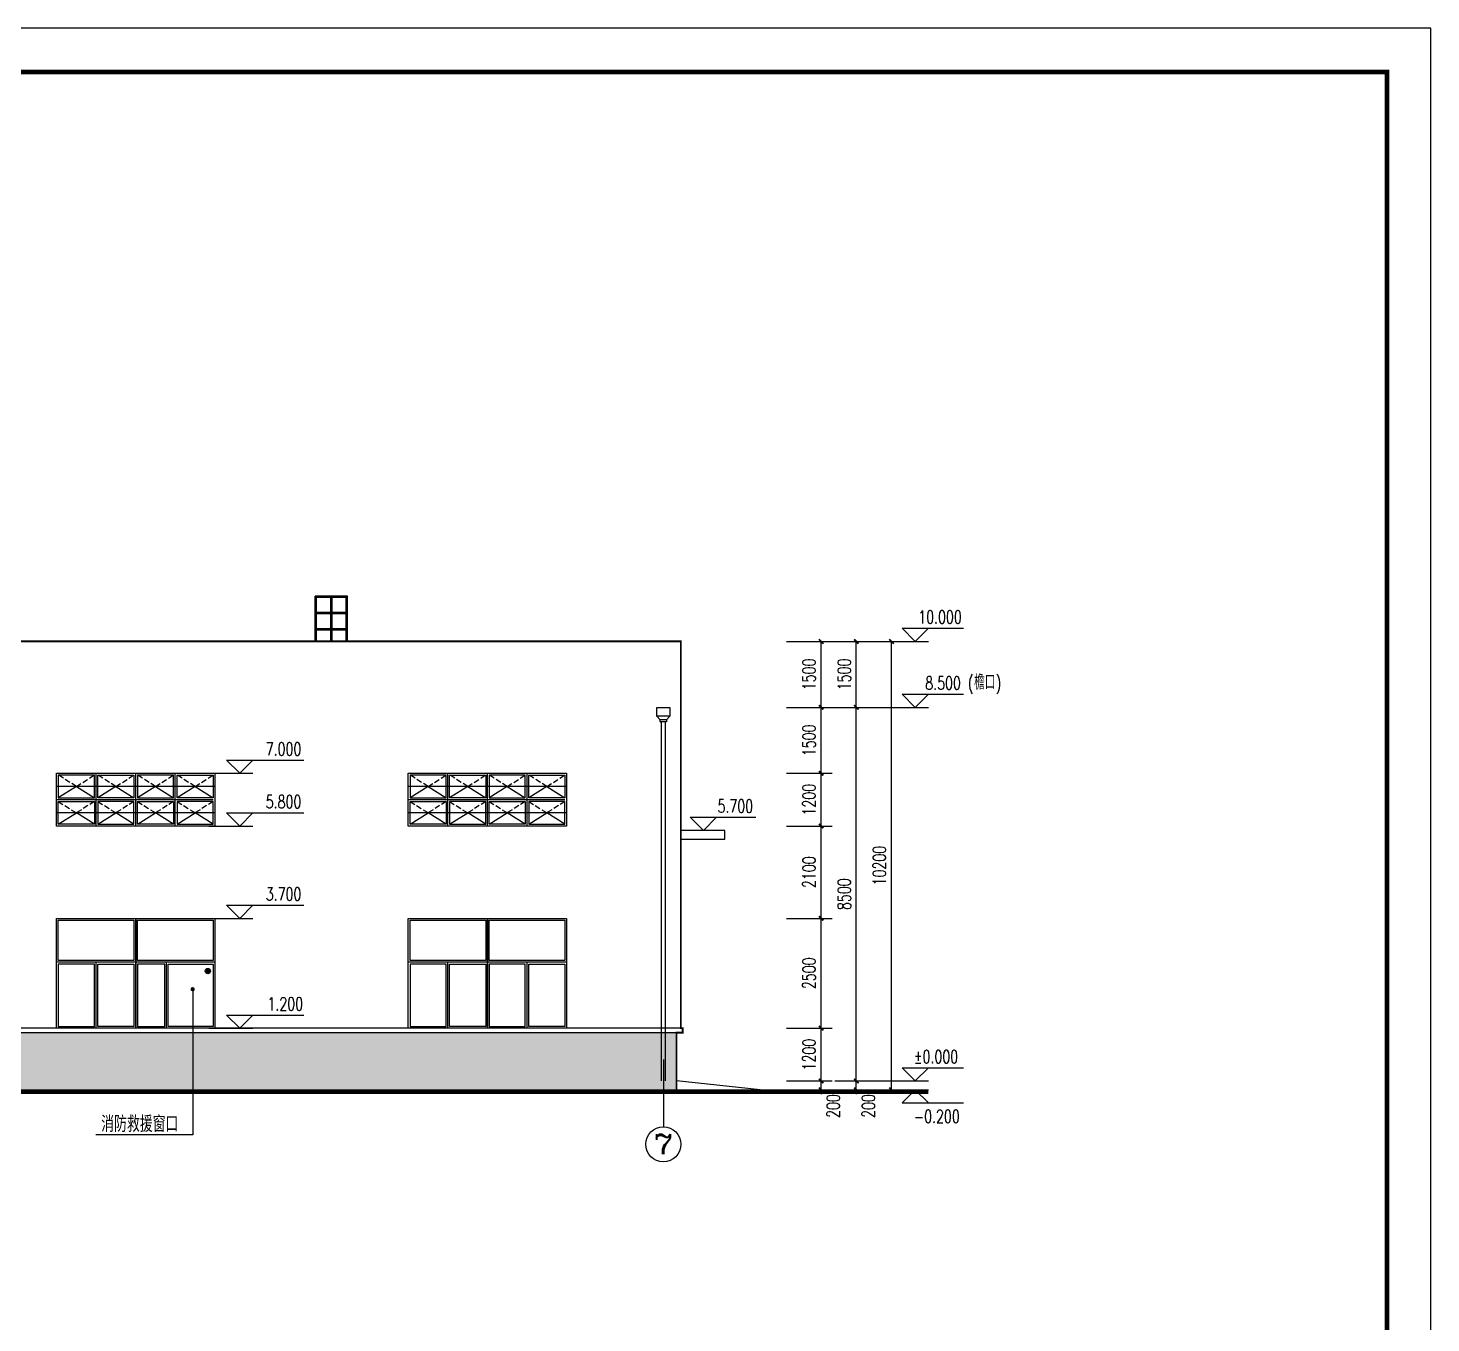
# Model space of a CAD drawing. Extents: x 4414382 to 4540065, y -615151 to -235742.
# Drawn here: x 4500157 to 4532062, y -518707 to -489244 of the extents above; entities that cross this region are included whole.
import ezdxf
from ezdxf.enums import TextEntityAlignment as Align

# ---------------------------------------------------------------- set-up
doc = ezdxf.new("R2010")
doc.units = 0
doc.header["$LTSCALE"] = 1000
doc.header["$MEASUREMENT"] = 0
doc.linetypes.add('DASH', pattern=[0.35, 0.25, -0.1])
doc.layers.get('0').update_dxf_attribs({"linetype": 'CONTINUOUS'})
doc.layers.get('Defpoints').update_dxf_attribs({"linetype": 'CONTINUOUS'})
doc.layers.add('_0', color=7, linetype='CONTINUOUS', lineweight=25)
for name, color, linetype in [('AXIS', 3, 'CONTINUOUS'), ('AXIS_TEXT', 7, 'CONTINUOUS'), ('DIM_ELEV', 3, 'CONTINUOUS'), ('DIM_LEAD', 3, 'CONTINUOUS'), ('E_STRM', 7, 'CONTINUOUS'), ('PUB_DIM', 3, 'CONTINUOUS'), ('PUB_HATCH', 8, 'CONTINUOUS'), ('PUB_TEXT', 7, 'CONTINUOUS'), ('PUB_TITLE', 4, 'CONTINUOUS'), ('WINDOW', 4, 'CONTINUOUS'), ('填充', 251, 'CONTINUOUS'), ('爬梯', 8, 'CONTINUOUS')]:
    doc.layers.add(name, color=color, linetype=linetype)
doc.styles.add('_HZTXT', font='txt.shx', dxfattribs={"width": 0.8, "bigfont": 'HZTXT.shx'})
doc.styles.add('_TCH_AXIS', font='COMPLEX', dxfattribs={"bigfont": 'GBCBIG'})
doc.styles.add('_TCH_DIM', font='SIMPLEX', dxfattribs={"bigfont": 'GBCBIG'})
doc.styles.add('_TCH_DIM_T3', font='SIMPLEX', dxfattribs={"width": 0.705882, "bigfont": 'GBCBIG'})
doc.dimstyles.new('_TCH_ARCH&&100', dxfattribs={"dimtxt": 297.5, "dimasz": 100, "dimexe": 250, "dimexo": 300, "dimgap": 126.25, "dimtad": 1, "dimdec": 0, "dimzin": 0, "dimdsep": 46, "dimtxsty": '_TCH_DIM_T3', "dimblk": 'ARCHTICK', "dimcen": 0.09, "dimclrt": 7, "dimazin": 2, "dimtfac": 1, "dimtdec": 0, "dimtix": 1, "dimtmove": 2, "dimatfit": 3, "dimfxl": 0, "dimtolj": 1, "dimtzin": 0, "dimarcsym": 0})

# ---------------------------------------------------------------- blocks, each defined once
blk = doc.blocks.new('_ArchTick')
at = {"color": 0, "linetype": 'ByBlock', "const_width": 0.4}
blk.add_lwpolyline([(-0.5, -0.5), (0.5, 0.5)], dxfattribs=at)
blk = doc.blocks.new('*D143')
at = {"layer": 'Defpoints', "color": 0}
for p in [(4517107, -503201), (4518194, -503201), (4517107, -504701)]:
    blk.add_point(p, dxfattribs=at)
at = {"layer": 'PUB_DIM', "color": 0, "lineweight": -2}
for p, q in [((4517407, -503201), (4518444, -503201)), ((4518194, -504701), (4518194, -503201)), ((4517407, -504701), (4518444, -504701))]:
    blk.add_line(p, q, dxfattribs=at)
at = {"layer": 'PUB_DIM', "color": 0, "lineweight": -2, "xscale": 100, "yscale": 100, "zscale": 100}
for p, rotation in [((4518194, -503201), 90), ((4518194, -504701), 270)]:
    blk.add_blockref('_ArchTick', p, dxfattribs=dict(at, rotation=rotation))
at = {"layer": 'PUB_DIM', "color": 7, "insert": (4517919, -503951), "char_height": 297.5, "attachment_point": 5, "rotation": 90, "style": '_TCH_DIM_T3'}
blk.add_mtext('\\A1;1500', dxfattribs=at)
blk = doc.blocks.new('*D144')
at = {"layer": 'Defpoints', "color": 0}
for p in [(4517107, -504701), (4518194, -504701), (4517107, -506201)]:
    blk.add_point(p, dxfattribs=at)
at = {"layer": 'PUB_DIM', "color": 0, "lineweight": -2}
for p, q in [((4517407, -504701), (4518444, -504701)), ((4518194, -506201), (4518194, -504701)), ((4517407, -506201), (4518444, -506201))]:
    blk.add_line(p, q, dxfattribs=at)
at = {"layer": 'PUB_DIM', "color": 0, "lineweight": -2, "xscale": 100, "yscale": 100, "zscale": 100}
for p, rotation in [((4518194, -504701), 90), ((4518194, -506201), 270)]:
    blk.add_blockref('_ArchTick', p, dxfattribs=dict(at, rotation=rotation))
at = {"layer": 'PUB_DIM', "color": 7, "insert": (4517919, -505451), "char_height": 297.5, "attachment_point": 5, "rotation": 90, "style": '_TCH_DIM_T3'}
blk.add_mtext('\\A1;1500', dxfattribs=at)
blk = doc.blocks.new('*D145')
at = {"layer": 'Defpoints', "color": 0}
for p in [(4517107, -506201), (4518194, -506201), (4517107, -507401)]:
    blk.add_point(p, dxfattribs=at)
at = {"layer": 'PUB_DIM', "color": 0, "lineweight": -2}
for p, q in [((4517407, -506201), (4518444, -506201)), ((4518194, -507401), (4518194, -506201)), ((4517407, -507401), (4518444, -507401))]:
    blk.add_line(p, q, dxfattribs=at)
at = {"layer": 'PUB_DIM', "color": 0, "lineweight": -2, "xscale": 100, "yscale": 100, "zscale": 100}
for p, rotation in [((4518194, -506201), 90), ((4518194, -507401), 270)]:
    blk.add_blockref('_ArchTick', p, dxfattribs=dict(at, rotation=rotation))
at = {"layer": 'PUB_DIM', "color": 7, "insert": (4517919, -506801), "char_height": 297.5, "attachment_point": 5, "rotation": 90, "style": '_TCH_DIM_T3'}
blk.add_mtext('\\A1;1200', dxfattribs=at)
blk = doc.blocks.new('*D146')
at = {"layer": 'Defpoints', "color": 0}
for p in [(4517107, -507401), (4518194, -507401), (4517107, -509501)]:
    blk.add_point(p, dxfattribs=at)
at = {"layer": 'PUB_DIM', "color": 0, "lineweight": -2}
for p, q in [((4517407, -507401), (4518444, -507401)), ((4518194, -509501), (4518194, -507401)), ((4517407, -509501), (4518444, -509501))]:
    blk.add_line(p, q, dxfattribs=at)
at = {"layer": 'PUB_DIM', "color": 0, "lineweight": -2, "xscale": 100, "yscale": 100, "zscale": 100}
for p, rotation in [((4518194, -507401), 90), ((4518194, -509501), 270)]:
    blk.add_blockref('_ArchTick', p, dxfattribs=dict(at, rotation=rotation))
at = {"layer": 'PUB_DIM', "color": 7, "insert": (4517919, -508451), "char_height": 297.5, "attachment_point": 5, "rotation": 90, "style": '_TCH_DIM_T3'}
blk.add_mtext('\\A1;2100', dxfattribs=at)
blk = doc.blocks.new('*D147')
at = {"layer": 'Defpoints', "color": 0}
for p in [(4517107, -509501), (4518194, -509501), (4517107, -512001)]:
    blk.add_point(p, dxfattribs=at)
at = {"layer": 'PUB_DIM', "color": 0, "lineweight": -2}
for p, q in [((4517407, -509501), (4518444, -509501)), ((4518194, -512001), (4518194, -509501)), ((4517407, -512001), (4518444, -512001))]:
    blk.add_line(p, q, dxfattribs=at)
at = {"layer": 'PUB_DIM', "color": 0, "lineweight": -2, "xscale": 100, "yscale": 100, "zscale": 100}
for p, rotation in [((4518194, -509501), 90), ((4518194, -512001), 270)]:
    blk.add_blockref('_ArchTick', p, dxfattribs=dict(at, rotation=rotation))
at = {"layer": 'PUB_DIM', "color": 7, "insert": (4517919, -510751), "char_height": 297.5, "attachment_point": 5, "rotation": 90, "style": '_TCH_DIM_T3'}
blk.add_mtext('\\A1;2500', dxfattribs=at)
blk = doc.blocks.new('*D148')
at = {"layer": 'Defpoints', "color": 0}
for p in [(4517107, -512001), (4518194, -512001), (4517107, -513201)]:
    blk.add_point(p, dxfattribs=at)
at = {"layer": 'PUB_DIM', "color": 0, "lineweight": -2}
for p, q in [((4517407, -512001), (4518444, -512001)), ((4518194, -513201), (4518194, -512001)), ((4517407, -513201), (4518444, -513201))]:
    blk.add_line(p, q, dxfattribs=at)
at = {"layer": 'PUB_DIM', "color": 0, "lineweight": -2, "xscale": 100, "yscale": 100, "zscale": 100}
for p, rotation in [((4518194, -512001), 90), ((4518194, -513201), 270)]:
    blk.add_blockref('_ArchTick', p, dxfattribs=dict(at, rotation=rotation))
at = {"layer": 'PUB_DIM', "color": 7, "insert": (4517919, -512601), "char_height": 297.5, "attachment_point": 5, "rotation": 90, "style": '_TCH_DIM_T3'}
blk.add_mtext('\\A1;1200', dxfattribs=at)
blk = doc.blocks.new('*D149')
at = {"layer": 'Defpoints', "color": 0}
for p in [(4517107, -513201), (4518194, -513201), (4517107, -513401)]:
    blk.add_point(p, dxfattribs=at)
at = {"layer": 'PUB_DIM', "color": 0, "lineweight": -2}
for p, q in [((4517407, -513201), (4518444, -513201)), ((4518194, -513201), (4518194, -513101)), ((4518194, -513401), (4518194, -513201)), ((4517407, -513401), (4518444, -513401)), ((4518194, -513401), (4518194, -513501))]:
    blk.add_line(p, q, dxfattribs=at)
at = {"layer": 'PUB_DIM', "color": 0, "lineweight": -2, "xscale": 100, "yscale": 100, "zscale": 100}
for p, rotation in [((4518194, -513201), 270), ((4518194, -513401), 90)]:
    blk.add_blockref('_ArchTick', p, dxfattribs=dict(at, rotation=rotation))
at = {"layer": 'PUB_DIM', "color": 7, "insert": (4518469, -513771), "char_height": 297.5, "attachment_point": 5, "rotation": 90, "style": '_TCH_DIM_T3'}
blk.add_mtext('\\A1;200', dxfattribs=at)
blk = doc.blocks.new('*D150')
at = {"layer": 'Defpoints', "color": 0}
for p in [(4518207, -503201), (4519794, -503201), (4518207, -513401)]:
    blk.add_point(p, dxfattribs=at)
at = {"layer": 'PUB_DIM', "color": 0, "lineweight": -2}
for p, q in [((4518507, -503201), (4520044, -503201)), ((4519794, -513401), (4519794, -503201)), ((4518507, -513401), (4520044, -513401))]:
    blk.add_line(p, q, dxfattribs=at)
at = {"layer": 'PUB_DIM', "color": 0, "lineweight": -2, "xscale": 100, "yscale": 100, "zscale": 100}
for p, rotation in [((4519794, -503201), 90), ((4519794, -513401), 270)]:
    blk.add_blockref('_ArchTick', p, dxfattribs=dict(at, rotation=rotation))
at = {"layer": 'PUB_DIM', "color": 7, "insert": (4519519, -508301), "char_height": 297.5, "attachment_point": 5, "rotation": 90, "style": '_TCH_DIM_T3'}
blk.add_mtext('\\A1;10200', dxfattribs=at)
blk = doc.blocks.new('*D151')
at = {"layer": 'Defpoints', "color": 0}
for p in [(4518207, -503201), (4518994, -503201), (4518207, -504701)]:
    blk.add_point(p, dxfattribs=at)
at = {"layer": 'PUB_DIM', "color": 0, "lineweight": -2}
for p, q in [((4518507, -503201), (4519244, -503201)), ((4518994, -504701), (4518994, -503201)), ((4518507, -504701), (4519244, -504701))]:
    blk.add_line(p, q, dxfattribs=at)
at = {"layer": 'PUB_DIM', "color": 0, "lineweight": -2, "xscale": 100, "yscale": 100, "zscale": 100}
for p, rotation in [((4518994, -503201), 90), ((4518994, -504701), 270)]:
    blk.add_blockref('_ArchTick', p, dxfattribs=dict(at, rotation=rotation))
at = {"layer": 'PUB_DIM', "color": 7, "insert": (4518719, -503951), "char_height": 297.5, "attachment_point": 5, "rotation": 90, "style": '_TCH_DIM_T3'}
blk.add_mtext('\\A1;1500', dxfattribs=at)
blk = doc.blocks.new('*D152')
at = {"layer": 'Defpoints', "color": 0}
for p in [(4518207, -504701), (4518994, -504701), (4518207, -513201)]:
    blk.add_point(p, dxfattribs=at)
at = {"layer": 'PUB_DIM', "color": 0, "lineweight": -2}
for p, q in [((4518507, -504701), (4519244, -504701)), ((4518994, -513201), (4518994, -504701)), ((4518507, -513201), (4519244, -513201))]:
    blk.add_line(p, q, dxfattribs=at)
at = {"layer": 'PUB_DIM', "color": 0, "lineweight": -2, "xscale": 100, "yscale": 100, "zscale": 100}
for p, rotation in [((4518994, -504701), 90), ((4518994, -513201), 270)]:
    blk.add_blockref('_ArchTick', p, dxfattribs=dict(at, rotation=rotation))
at = {"layer": 'PUB_DIM', "color": 7, "insert": (4518719, -508951), "char_height": 297.5, "attachment_point": 5, "rotation": 90, "style": '_TCH_DIM_T3'}
blk.add_mtext('\\A1;8500', dxfattribs=at)
blk = doc.blocks.new('*D153')
at = {"layer": 'Defpoints', "color": 0}
for p in [(4518207, -513201), (4518994, -513201), (4518207, -513401)]:
    blk.add_point(p, dxfattribs=at)
at = {"layer": 'PUB_DIM', "color": 0, "lineweight": -2}
for p, q in [((4518507, -513201), (4519244, -513201)), ((4518994, -513201), (4518994, -513101)), ((4518994, -513401), (4518994, -513201)), ((4518507, -513401), (4519244, -513401)), ((4518994, -513401), (4518994, -513501))]:
    blk.add_line(p, q, dxfattribs=at)
at = {"layer": 'PUB_DIM', "color": 0, "lineweight": -2, "xscale": 100, "yscale": 100, "zscale": 100}
for p, rotation in [((4518994, -513201), 270), ((4518994, -513401), 90)]:
    blk.add_blockref('_ArchTick', p, dxfattribs=dict(at, rotation=rotation))
at = {"layer": 'PUB_DIM', "color": 7, "insert": (4519269, -513771), "char_height": 297.5, "attachment_point": 5, "rotation": 90, "style": '_TCH_DIM_T3'}
blk.add_mtext('\\A1;200', dxfattribs=at)
blk = doc.blocks.new('_RAINH')
blk.add_lwpolyline([(-150, 0), (-150, -200), (150, -200), (150, 0)], close=True)
for points in [[(-150, -200), (-75, -280), (75, -280), (150, -200)], [(-75, -280), (-75, -330), (75, -330), (75, -280)]]:
    blk.add_lwpolyline(points)
blk = doc.blocks.new('C-3015')
at = {"layer": 'PUB_HATCH'}
for p, q in [((736837, 126065), (733237, 126065)), ((733687, 126065), (733277, 125805)), ((733687, 126065), (734097, 125805)), ((734587, 126065), (734177, 125805)), ((734587, 126065), (734997, 125805)), ((735487, 126065), (735077, 125805)), ((735487, 126065), (735897, 125805)), ((736387, 126065), (735977, 125805)), ((736387, 126065), (736797, 125805)), ((736837, 125465), (733237, 125465)), ((733277, 125205), (733687, 125465)), ((734097, 125205), (733687, 125465)), ((734177, 125205), (734587, 125465)), ((734997, 125205), (734587, 125465)), ((735077, 125205), (735487, 125465)), ((735897, 125205), (735487, 125465)), ((735977, 125205), (736387, 125465)), ((736797, 125205), (736387, 125465))]:
    blk.add_line(p, q, dxfattribs=at)
at = {"layer": 'PUB_HATCH', "linetype": 'DASH', "ltscale": 0.5}
for p, q in [((733687, 126065), (733277, 126325)), ((733687, 126065), (734097, 126325)), ((734587, 126065), (734177, 126325)), ((734587, 126065), (734997, 126325)), ((735487, 126065), (735077, 126325)), ((735487, 126065), (735897, 126325)), ((736387, 126065), (735977, 126325)), ((736387, 126065), (736797, 126325)), ((733277, 125725), (733687, 125465)), ((734097, 125725), (733687, 125465)), ((734177, 125725), (734587, 125465)), ((734997, 125725), (734587, 125465)), ((735077, 125725), (735487, 125465)), ((735897, 125725), (735487, 125465)), ((735977, 125725), (736387, 125465)), ((736797, 125725), (736387, 125465))]:
    blk.add_line(p, q, dxfattribs=at)
at = {"layer": 'WINDOW', "color": 160}
for p, q in [((734137, 125165), (734137, 126365)), ((735037, 125165), (735037, 126365)), ((735937, 125165), (735937, 126365)), ((736797, 125765), (733237, 125765))]:
    blk.add_line(p, q, dxfattribs=at)
for points in [[(733237, 126365), (736837, 126365), (736837, 125165), (733237, 125165)], [(734097, 126325), (733277, 126325), (733277, 125805), (734097, 125805)], [(734177, 126325), (734997, 126325), (734997, 125805), (734177, 125805)], [(735897, 126325), (735077, 126325), (735077, 125805), (735897, 125805)], [(735977, 126325), (736797, 126325), (736797, 125805), (735977, 125805)], [(734097, 125205), (733277, 125205), (733277, 125725), (734097, 125725)], [(734177, 125205), (734997, 125205), (734997, 125725), (734177, 125725)], [(735897, 125205), (735077, 125205), (735077, 125725), (735897, 125725)], [(735977, 125205), (736797, 125205), (736797, 125725), (735977, 125725)]]:
    blk.add_lwpolyline(points, close=True, dxfattribs=at)

msp = doc.modelspace()

# ---------------------------------------------------------------- hatches: boundary and pattern name
at = {"layer": '_0'}
msp.add_hatch(color=0, dxfattribs=at).paths.add_polyline_path([(4504195, -510699.8, -1), (4504295, -510699.8, -1)])
at = {"layer": '填充', "linetype": 'ByBlock', "lineweight": 100}
h = msp.add_hatch(dxfattribs=at)
h.set_pattern_fill('AR-B816C', color=256, scale=200)
h.set_pattern_definition([(0, (-6721284.22, 287238.08), (245.692378, 245.692378), [479.867928, -11.51682]), (0, (-6721529.9, 287249.6), (245.692378, 245.692378), [479.867928, -11.51682]), (90, (-6721284.22, 287238.08), (-245.692378, 245.692378), [-257.20918, 234.175548]), (90, (-6721295.73, 287238.08), (-245.692378, 245.692378), [-257.20918, 234.175548])])
h.paths.add_polyline_path([(4489355.2, -513201), (4489555.2, -513201), (4489855.2, -513401), (4514905.2, -513401), (4514905.2, -512101), (4489355.2, -512101)])
h.paths.add_polyline_path([(4483655.2, -513201), (4483855.2, -513201), (4483855.2, -512101), (4466305.2, -512101), (4466305.2, -513401), (4483355.2, -513401)])

# ---------------------------------------------------------------- linework, layer by layer
for p, q in [((4514530.2, -505031), (4514555.2, -505031)), ((4514555.2, -505031), (4514555.2, -512703.5)), ((4514655.2, -513201), (4514655.2, -505031))]:
    msp.add_line(p, q)
msp.add_lwpolyline([(4515005.2, -507701), (4516005.2, -507701), (4516005.2, -507501), (4515005.2, -507501)])
at = {"layer": '_0', "color": 0}
for p, q in [((4515005.2, -512001), (4489355.2, -512001)), ((4489355.2, -512101), (4514905.2, -512101)), ((4516805.2, -513401), (4514905.2, -513201)), ((4460577.1, -513401), (4520633.2, -513401))]:
    msp.add_line(p, q, dxfattribs=at)
for points, const_width in [([(4466305.2, -513401), (4466305.2, -512101), (4466165.2, -512101), (4466165.2, -512001), (4466205.2, -512001), (4466205.2, -503198.5), (4515005.2, -503198.5), (4515005.2, -512001), (4515045.2, -512001), (4515045.2, -512101), (4514905.2, -512101), (4514905.2, -513401)], 40), ([(4460577.1, -513451), (4520633.2, -513451)], 100)]:
    msp.add_lwpolyline(points, dxfattribs=dict(at, const_width=const_width))
for radius in [60, 50]:
    msp.add_circle((4504245, -510699.8), radius, dxfattribs=at)
at = {"layer": 'AXIS'}
for p, q in [((4503901.1, -511113.7), (4503901.1, -514422.7)), ((4503901.1, -514422.7), (4501696.5, -514422.7))]:
    msp.add_line(p, q, dxfattribs=at)
at = {"layer": 'AXIS', "color": 0}
msp.add_line((4514605.2, -512709.7), (4514605.2, -514240.9), dxfattribs=at)
msp.add_circle((4514605.2, -514640.9), 400, dxfattribs=at)
at = {"layer": 'DIM_ELEV'}
for p, q in [((4520333.2, -503198.5), (4520033.2, -502898.5)), ((4520033.2, -502898.5), (4521432.1, -502898.5)), ((4520333.2, -503198.5), (4520633.2, -502898.5)), ((4519633.2, -503198.5), (4520633.2, -503198.5)), ((4520333.2, -504701), (4520033.2, -504401)), ((4520033.2, -504401), (4521432.1, -504401)), ((4520333.2, -504701), (4520633.2, -504401)), ((4519633.2, -504701), (4520633.2, -504701)), ((4504970.6, -506201), (4504670.6, -505901)), ((4504670.6, -505901), (4506432.5, -505901)), ((4504970.6, -506201), (4505270.6, -505901)), ((4504270.6, -506201), (4505270.6, -506201)), ((4504970.6, -507401), (4504670.6, -507101)), ((4504670.6, -507101), (4506432.5, -507101)), ((4504970.6, -507401), (4505270.6, -507101)), ((4515517.3, -507501), (4515217.3, -507201)), ((4515217.3, -507201), (4516707.7, -507201)), ((4515517.3, -507501), (4515817.3, -507201)), ((4504270.6, -507401), (4505270.6, -507401)), ((4504970.6, -509501), (4504670.6, -509201)), ((4504670.6, -509201), (4506432.5, -509201)), ((4504970.6, -509501), (4505270.6, -509201)), ((4504270.6, -509501), (4505270.6, -509501)), ((4504970.6, -512001), (4504670.6, -511701)), ((4504670.6, -511701), (4506432.5, -511701)), ((4504970.6, -512001), (4505270.6, -511701)), ((4504270.6, -512001), (4505270.6, -512001)), ((4520333.2, -513201), (4520033.2, -512901)), ((4520033.2, -512901), (4521432.1, -512901)), ((4520333.2, -513201), (4520633.2, -512901)), ((4519204.6, -513201), (4520633.2, -513201)), ((4519633.2, -513401), (4520633.2, -513401)), ((4520333.2, -513401), (4520033.2, -513701)), ((4520333.2, -513401), (4520633.2, -513701)), ((4520033.2, -513701), (4521432.1, -513701))]:
    msp.add_line(p, q, dxfattribs=at)
at = {"layer": 'DIM_LEAD', "const_width": 48}
msp.add_lwpolyline([(4503901.1, -511137.7, -1), (4503901.1, -511089.7, -1)], format="xyb", close=True, dxfattribs=at)
at = {"layer": 'E_STRM'}
msp.add_line((4514555.2, -505031), (4514555.2, -513201), dxfattribs=at)
at = {"layer": 'PUB_DIM'}
for p, q in [((4517706.7, -503200.5), (4520633.2, -503200.5)), ((4517706.7, -504701), (4520633.2, -504701))]:
    msp.add_line(p, q, dxfattribs=at)
at = {"layer": 'PUB_TITLE', "color": 4}
msp.add_lwpolyline([(4447962.2, -548644.2), (4532062.2, -548644.2), (4532062.2, -489244.2), (4447962.2, -489244.2)], close=True, dxfattribs=at)
at = {"layer": 'PUB_TITLE', "color": 4, "const_width": 100}
msp.add_lwpolyline([(4450462.2, -547644.2), (4531062.2, -547644.2), (4531062.2, -490244.2), (4450462.2, -490244.2)], close=True, dxfattribs=at)
at = {"layer": 'WINDOW', "color": 160}
for p, q in [((4502605.2, -510501), (4500805.2, -510501)), ((4501705.2, -512001), (4501705.2, -510501)), ((4504405.2, -510501), (4502605.2, -510501)), ((4503305.2, -512001), (4503305.2, -510501)), ((4510605.2, -510501), (4508805.2, -510501)), ((4509705.2, -512001), (4509705.2, -510501)), ((4512405.2, -510501), (4510605.2, -510501)), ((4511505.2, -512001), (4511505.2, -510501))]:
    msp.add_line(p, q, dxfattribs=at)
for points in [[(4500805.2, -509501), (4502605.2, -509501), (4502605.2, -512001), (4500805.2, -512001)], [(4502605.2, -509501), (4504405.2, -509501), (4504405.2, -512001), (4502605.2, -512001)], [(4508805.2, -509501), (4510605.2, -509501), (4510605.2, -512001), (4508805.2, -512001)], [(4510605.2, -509501), (4512405.2, -509501), (4512405.2, -512001), (4510605.2, -512001)], [(4500845.2, -509541), (4502565.2, -509541), (4502565.2, -510461), (4500845.2, -510461)], [(4502645.2, -509541), (4504365.2, -509541), (4504365.2, -510461), (4502645.2, -510461)], [(4508845.2, -509541), (4510565.2, -509541), (4510565.2, -510461), (4508845.2, -510461)], [(4510645.2, -509541), (4512365.2, -509541), (4512365.2, -510461), (4510645.2, -510461)], [(4501665.2, -510541), (4500845.2, -510541), (4500845.2, -511961), (4501665.2, -511961)], [(4501745.2, -510541), (4502565.2, -510541), (4502565.2, -511961), (4501745.2, -511961)], [(4503265.2, -510541), (4502645.2, -510541), (4502645.2, -511961), (4503265.2, -511961)], [(4503345.2, -510541), (4504365.2, -510541), (4504365.2, -511961), (4503345.2, -511961)], [(4509665.2, -510541), (4508845.2, -510541), (4508845.2, -511961), (4509665.2, -511961)], [(4509745.2, -510541), (4510565.2, -510541), (4510565.2, -511961), (4509745.2, -511961)], [(4511465.2, -510541), (4510645.2, -510541), (4510645.2, -511961), (4511465.2, -511961)], [(4511545.2, -510541), (4512365.2, -510541), (4512365.2, -511961), (4511545.2, -511961)]]:
    msp.add_lwpolyline(points, close=True, dxfattribs=at)
at = {"layer": '爬梯'}
for p, q in [((4507420.2, -502171), (4506690.2, -502171)), ((4506690.2, -503198.5), (4506690.2, -502171)), ((4507420.2, -503198.5), (4507420.2, -502171)), ((4507420.2, -502201), (4506690.2, -502201)), ((4506720.2, -502541), (4506720.2, -502201)), ((4507040.2, -502541), (4507040.2, -502201)), ((4507070.2, -502541), (4507070.2, -502201)), ((4507390.2, -502541), (4507390.2, -502201)), ((4507420.2, -502541), (4506690.2, -502541)), ((4507420.2, -502571), (4506690.2, -502571)), ((4506720.2, -502911), (4506720.2, -502571)), ((4507040.2, -502911), (4507040.2, -502571)), ((4507070.2, -502911), (4507070.2, -502571)), ((4507390.2, -502911), (4507390.2, -502571)), ((4507420.2, -502911), (4506690.2, -502911)), ((4507420.2, -502941), (4506690.2, -502941)), ((4506720.2, -503198.5), (4506720.2, -502941)), ((4507040.2, -503198.5), (4507040.2, -502941)), ((4507070.2, -503198.5), (4507070.2, -502941)), ((4507390.2, -503198.5), (4507390.2, -502941))]:
    msp.add_line(p, q, dxfattribs=at)

# ---------------------------------------------------------------- block references
for p in [(3767568.5, -632565.7), (3775568.5, -632565.7)]:
    msp.add_blockref('C-3015', p)
at = {"layer": 'E_STRM', "xscale": -1}
msp.add_blockref('_RAINH', (4514605.2, -504701), dxfattribs=at)

# ---------------------------------------------------------------- texts
at = {"layer": 'AXIS_TEXT', "color": 0, "style": '_TCH_AXIS', "width": 1.5}
msp.add_text('7', height=452.5, dxfattribs=at).set_placement((4514378.9, -514867.1), (4514831.4, -514867.1), align=Align.FIT)
at = {"layer": 'PUB_DIM', "style": '_HZTXT', "width": 0.8}
msp.add_text('消防救援窗口', height=365.69, dxfattribs=at).set_placement((4501820.7, -514362.5, 3517.8))
at = {"layer": 'PUB_TEXT', "style": '_TCH_DIM', "width": 0.705882}
for s, p in [('10.000', (4520402.1, -502793.5)), ('8.500', (4520562.1, -504296)), ('(', (4521532.1, -504296)), (')', (4522163.6, -504296)), ('7.000', (4505562.5, -505796)), ('5.800', (4505562.5, -506996)), ('5.700', (4515837.7, -507096)), ('3.700', (4505562.5, -509096)), ('1.200', (4505602.5, -511596)), ('%%P0.000', (4520302.1, -512796)), ('-0.200', (4520302.1, -514156))]:
    msp.add_text(s, height=297.5, dxfattribs=at).set_placement(p)
at = {"layer": 'PUB_TEXT', "style": '_TCH_DIM'}
msp.add_text('檐口', height=337.59, dxfattribs=at).set_placement((4521672.1, -504296))

# ---------------------------------------------------------------- dimensions: what is measured, and where the dimension line sits
at = {"layer": 'PUB_DIM'}
for p1, p2, distance, picture, middle in [((4517106.6927, -504701.0235), (4517106.6927, -503200.5297), -1087.7287, '*D143', (4517919.4214, -503950.7766)), ((4518206.6927, -513401.0235), (4518206.6927, -503200.5297), -1587.7287, '*D150', (4519519.4214, -508300.7766)), ((4518206.6927, -504701.0235), (4518206.6927, -503200.5297), -787.7287, '*D151', (4518719.4214, -503950.7766)), ((4517106.7, -506201), (4517106.7, -504701), -1087.7, '*D144', (4517919.4, -505451)), ((4518206.7, -513201), (4518206.7, -504701), -787.7, '*D152', (4518719.4, -508951)), ((4517106.7, -507401.1), (4517106.7, -506201), -1087.7, '*D145', (4517919.4, -506801.1)), ((4517106.7, -509501.1), (4517106.7, -507401.1), -1087.7, '*D146', (4517919.4, -508451.1)), ((4517106.7, -512001), (4517106.7, -509501.1), -1087.7, '*D147', (4517919.4, -510751.1)), ((4517106.7, -513201), (4517106.7, -512001), -1087.7, '*D148', (4517919.4, -512601))]:
    dim = msp.add_aligned_dim(p1=p1, p2=p2, distance=distance, dimstyle='_TCH_ARCH&&100', dxfattribs=at)
    dim.commit()
    dim.dimension.update_dxf_attribs({"geometry": picture, "text_midpoint": middle})
for base, p1, p2, picture, middle in [((4518194.4, -513201), (4517106.7, -513401), (4517106.7, -513201), '*D149', (4518469.4, -513771)), ((4518994.4, -513201), (4518206.7, -513401), (4518206.7, -513201), '*D153', (4519269.4, -513771))]:
    dim = msp.add_linear_dim(base=base, p1=p1, p2=p2, angle=90, dimstyle='_TCH_ARCH&&100', dxfattribs=at)
    dim.commit()
    dim.dimension.update_dxf_attribs({"geometry": picture, "text_midpoint": middle, "dimtype": 129})

doc.saveas('drawing.dxf')
